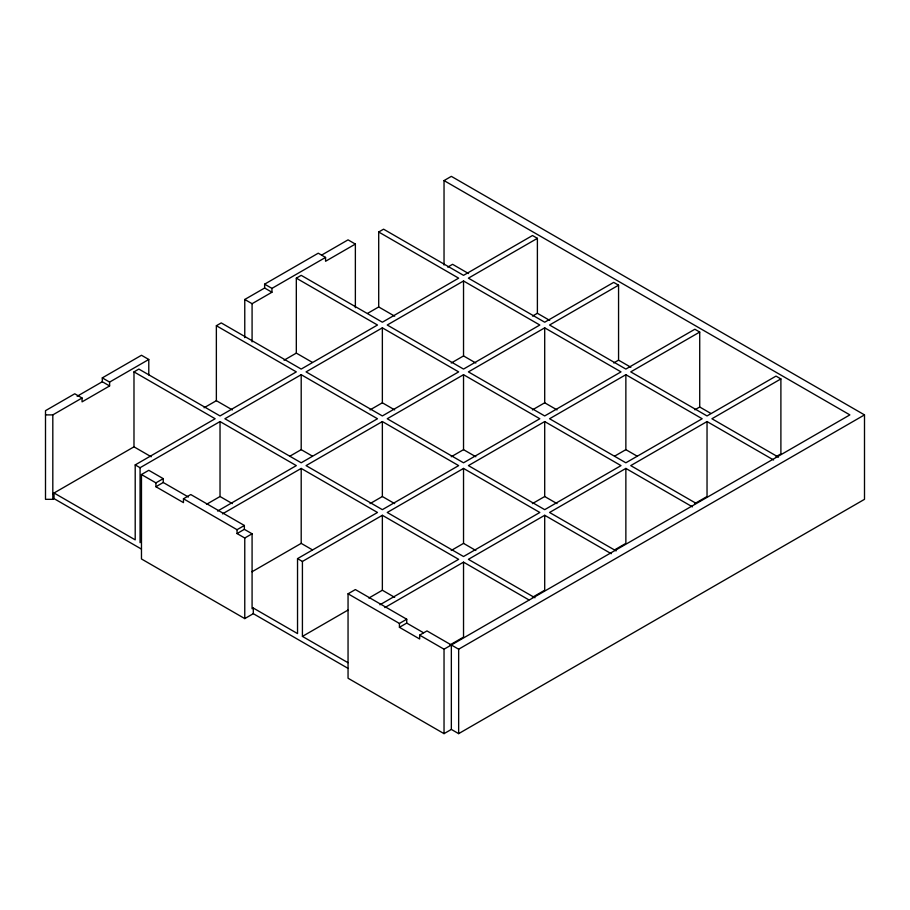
<?xml version="1.0" encoding="UTF-8"?>
<svg xmlns="http://www.w3.org/2000/svg" width="910" height="910" viewBox="0 0 910 910"><rect width="100%" height="100%" fill="white"/><g stroke="black" fill="none" stroke-linecap="round" stroke-linejoin="round"><path stroke-width="1.36" d="M77.145 396.26L102.295 381.734L102.295 377.877L141.482 355.264L148.785 359.484L148.785 374.965M244.767 337.655L244.767 299.481L264.628 288.015L264.628 284.159L318.261 253.196L325.564 257.416L325.564 261.272L355.366 244.073L355.366 307.705M444.034 265.015L444.034 180.578L451.349 176.358L864.5 414.892L864.5 499.328L458.651 733.642L451.349 729.422L444.034 733.642L348.052 678.234L348.052 593.798L355.366 589.566L406.736 619.232L406.736 623.088L423.4 632.7M321.833 254.982L348.052 239.853L355.366 244.073M45.5 414.892L52.814 414.892L82.059 398L82.059 401.856L109.609 385.954L109.609 382.098L148.785 359.484M264.628 284.159L271.942 288.379L325.564 257.416M52.814 493.698L133.986 446.833L133.986 371.883L138.855 369.073L220.027 415.938L296.319 371.883L216.364 325.723L216.364 400.684L232.357 409.909M244.767 299.481L252.081 303.701L271.942 292.235L271.942 288.379M312.312 362.339L296.319 353.114L296.319 278.164L301.199 275.343L382.359 322.208L458.651 278.164L378.708 232.005L378.708 306.954L394.701 316.191M216.364 325.723L221.244 322.913L301.199 369.073L377.491 325.018L296.319 278.164M378.708 232.005L383.576 229.183L463.531 275.343L532.509 235.519L537.389 238.34L537.389 313.29L549.697 320.388M284.034 360.212L296.319 353.114M204.079 407.771L216.364 400.684M367.651 313.336L378.708 306.954M447.72 267.108L452.566 264.31L468.548 273.546M82.059 398L74.745 393.78L45.5 410.672L45.5 499.328L52.814 499.328L54.031 498.623L141.391 549.06M54.031 498.623L54.031 492.992L135.203 539.857L135.203 464.908L215.147 418.748L133.986 371.883M135.203 464.908L140.072 467.717L220.027 421.558L296.319 465.613L217.615 511.056M301.199 374.704L224.895 418.748L301.199 462.792L377.491 418.748L301.199 374.704L301.199 449.654L290.119 456.046M382.359 327.839L306.067 371.883L382.359 415.938L458.651 371.883L382.359 327.839L382.359 402.789L370.051 409.898M463.531 280.974L387.239 325.018L463.531 369.073L539.823 325.018L463.531 280.974L463.531 355.924L451.224 363.033M537.389 238.34L468.411 278.164L544.703 322.208L613.681 282.384L618.561 285.194L618.561 360.155L630.857 367.253M347.984 668.338L253.298 613.67L244.767 618.595L141.471 558.967L141.471 474.531L148.785 470.299L163.231 478.637L163.231 482.493L188.381 497.019M141.471 474.531L155.917 482.869L163.231 478.637M155.917 482.869L155.917 486.725L163.231 482.493M155.917 486.725L183.467 502.627L183.467 498.771L190.77 494.539L244.358 525.479L244.358 529.336L252.081 533.795L252.081 608.744L253.298 608.039L297.536 633.587L297.536 558.626L377.491 512.478L301.199 468.423L222.484 513.866M206.49 504.322L220.027 496.519L232.334 503.617M532.543 316.077L537.389 313.29M382.359 421.558L306.067 465.613L382.359 509.657L458.651 465.613L382.359 421.558L382.359 496.519L370.051 503.617M463.531 374.704L387.239 418.748L463.531 462.792L539.823 418.748L463.531 374.704L463.531 449.654L451.224 456.752M544.703 327.839L468.411 371.883L544.703 415.938L620.995 371.883L544.703 327.839L544.703 402.789L532.395 409.898M618.561 285.194L549.572 325.018L625.864 369.073L694.853 329.249L699.722 332.059L699.722 407.009L710.801 413.402M183.467 498.771L237.044 529.7L244.358 525.479M237.044 529.7L237.044 533.556L244.358 529.336M237.044 533.556L244.767 538.015L252.081 533.795M252.002 571.776L301.199 543.372L312.266 549.776M613.715 362.942L618.561 360.155M297.536 558.626L302.416 561.447L382.359 515.288L458.651 559.332L379.948 604.775M463.531 468.423L387.239 512.478L463.531 556.522L539.823 512.478L463.531 468.423L463.531 543.372L451.224 550.482M544.703 421.558L468.411 465.613L544.703 509.657L620.995 465.613L544.703 421.558L544.703 496.519L532.395 503.617M625.864 374.704L549.572 418.748L625.864 462.792L702.167 418.748L625.864 374.704L625.864 449.654L614.796 456.046M699.722 332.059L630.744 371.883L707.036 415.938L776.014 376.103L780.894 378.924L780.894 453.874L776.048 456.672M302.416 561.447L302.416 636.397L347.927 610.121M368.834 598.052L382.359 590.237L394.667 597.347M694.887 409.807L699.722 407.009M384.828 607.596L463.531 562.152L528.881 599.883M611.258 553.712L544.703 515.288L468.411 559.332L534.966 597.768M692.43 506.859L625.864 468.423L549.572 512.478L616.138 550.903M773.602 459.994L707.036 421.558L630.744 465.613L696.093 503.344M780.894 378.924L711.916 418.748L778.471 457.173M348.052 593.798L399.422 623.452L406.736 619.232M399.422 623.452L399.422 627.308L406.736 623.088M399.422 627.308L419.658 638.991L419.658 635.135L426.972 630.914L458.651 649.205L864.5 414.892M450.006 644.917L463.531 637.102L463.531 562.152M532.395 597.347L544.703 590.237L544.703 515.288M614.796 549.776L625.864 543.372L625.864 468.423M694.728 503.617L707.036 496.519L707.036 421.558M419.658 635.135L444.034 649.205L849.872 414.892L444.034 180.578M463.531 355.924L475.839 363.033M544.703 402.789L557.011 409.898M625.864 449.654L636.943 456.046M264.628 288.015L271.942 292.235M382.359 402.789L394.667 409.898M463.531 449.654L475.839 456.752M544.703 496.519L557.011 503.617M301.199 449.654L312.266 456.046M382.359 496.519L394.667 503.617M463.531 543.372L475.839 550.482M102.295 377.877L109.609 382.098M102.295 381.734L109.609 385.954M133.986 446.833L151.196 456.774M302.416 636.397L347.973 662.696M458.651 649.205L458.651 733.642M451.349 644.985L451.349 729.422M444.034 649.205L444.034 733.642M382.359 515.288L382.359 590.237M301.199 468.423L301.199 543.372M253.298 608.039L253.298 613.67M252.081 303.701L252.081 341.887M244.767 538.015L244.767 618.595M220.027 421.558L220.027 496.519M140.072 467.717L140.072 542.678M52.814 414.892L52.814 499.328"/></g></svg>
